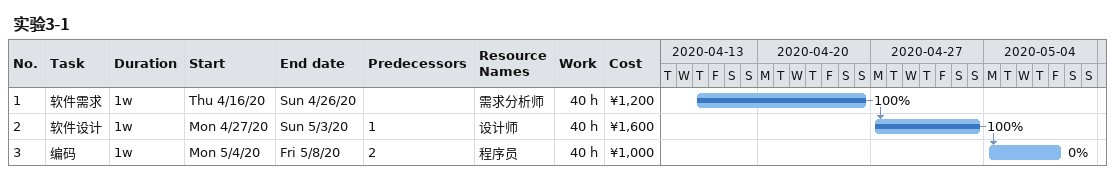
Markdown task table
实验3-1

| ID | Task | Duration | Start | Finish | Predecessors | Resources | % complete | Work (h) | Cost (¥) |
|---|---|---|---|---|---|---|---|---|---|
| 1 | 软件需求 | 1w | 2020-04-16 | 2020-04-26 |  | 需求分析师 | 100 | 40 | 1200 |
| 2 | 软件设计 | 1w | 2020-04-27 | 2020-05-03 | 1 | 设计师 | 100 | 40 | 1600 |
| 3 | 编码 | 1w | 2020-05-04 | 2020-05-08 | 2 | 程序员 | 0 | 40 | 1000 |
